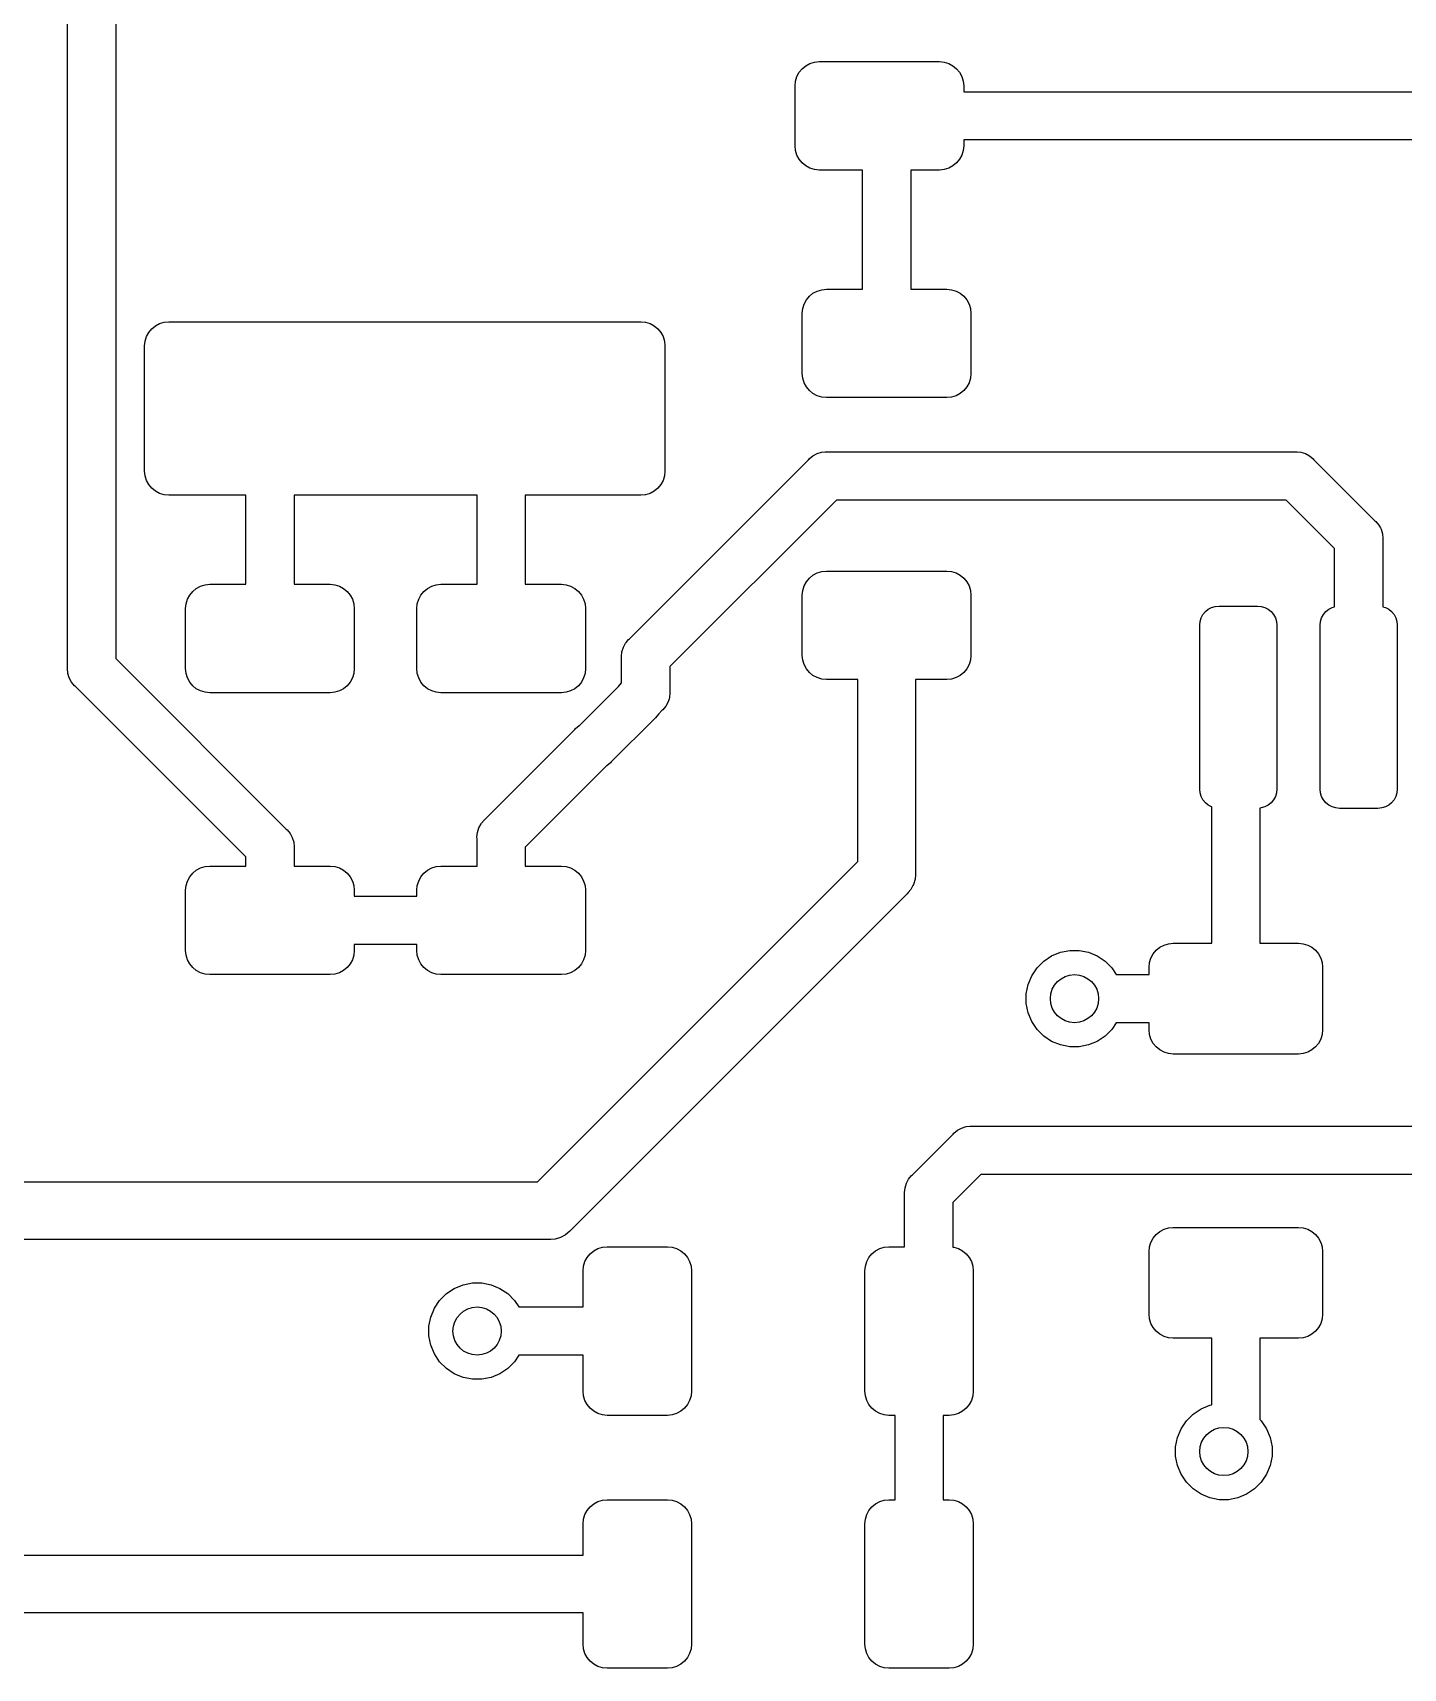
# Model space of a CAD drawing. Extents: x -3.6 to 94.4, y -84.3 to 13.7.
# Drawn here: x 67.14 to 81.36, y -83.5 to -66.53 of the extents above; entities that cross this region are included whole.
import ezdxf

# ---------------------------------------------------------------- set-up
doc = ezdxf.new("R2010")
doc.units = 0
doc.layers.add('BLACK', color=7, linetype='CONTINUOUS')

msp = doc.modelspace()

# ---------------------------------------------------------------- linework, layer by layer
at = {"layer": 'BLACK', "linetype": 'CONTINUOUS'}
for p, q in [((67.5, -73.1127), (67.5, -63.7623)), ((68, -63.8536), (68, -73.0214)), ((75.1232, -66.8982), (75.1611, -66.8671)), ((75.1611, -66.8671), (75.2043, -66.844)), ((75.2043, -66.844), (75.2512, -66.8298)), ((75.2512, -66.8298), (75.3, -66.825)), ((75.3, -66.825), (76.55, -66.825)), ((76.55, -66.825), (76.5988, -66.8298)), ((76.5988, -66.8298), (76.6457, -66.844)), ((76.6457, -66.844), (76.6889, -66.8671)), ((76.6889, -66.8671), (76.7268, -66.8982)), ((75.05, -67.075), (75.0548, -67.0262)), ((75.0548, -67.0262), (75.069, -66.9793)), ((75.069, -66.9793), (75.0921, -66.9361)), ((75.0921, -66.9361), (75.1232, -66.8982)), ((76.7268, -66.8982), (76.7579, -66.9361)), ((76.7579, -66.9361), (76.781, -66.9793)), ((76.781, -66.9793), (76.7952, -67.0262)), ((76.7952, -67.0262), (76.8, -67.075)), ((75.05, -67.7), (75.05, -67.075)), ((76.8, -67.075), (76.8, -67.1375)), ((76.8, -67.1375), (82.6252, -67.1375)), ((75.0548, -67.7488), (75.05, -67.7)), ((76.8, -67.7), (76.7952, -67.7488)), ((82.5339, -67.6375), (76.8, -67.6375)), ((76.8, -67.6375), (76.8, -67.7)), ((75.069, -67.7957), (75.0548, -67.7488)), ((75.0921, -67.8389), (75.069, -67.7957)), ((75.1232, -67.8768), (75.0921, -67.8389)), ((75.1611, -67.9079), (75.1232, -67.8768)), ((76.7268, -67.8768), (76.6889, -67.9079)), ((76.7579, -67.8389), (76.7268, -67.8768)), ((76.781, -67.7957), (76.7579, -67.8389)), ((76.7952, -67.7488), (76.781, -67.7957)), ((75.2043, -67.931), (75.1611, -67.9079)), ((75.2512, -67.9452), (75.2043, -67.931)), ((75.3, -67.95), (75.2512, -67.9452)), ((75.75, -67.95), (75.3, -67.95)), ((75.75, -69.1875), (75.75, -67.95)), ((76.55, -67.95), (76.25, -67.95)), ((76.25, -67.95), (76.25, -69.1875)), ((76.5988, -67.9452), (76.55, -67.95)), ((76.6457, -67.931), (76.5988, -67.9452)), ((76.6889, -67.9079), (76.6457, -67.931)), ((75.1982, -69.2607), (75.2361, -69.2296)), ((75.2361, -69.2296), (75.2793, -69.2065)), ((75.2793, -69.2065), (75.3262, -69.1923)), ((75.3262, -69.1923), (75.375, -69.1875)), ((75.375, -69.1875), (75.75, -69.1875)), ((76.25, -69.1875), (76.625, -69.1875)), ((76.625, -69.1875), (76.6738, -69.1923)), ((76.6738, -69.1923), (76.7207, -69.2065)), ((76.7207, -69.2065), (76.7639, -69.2296)), ((76.7639, -69.2296), (76.8018, -69.2607)), ((75.125, -69.4375), (75.1298, -69.3887)), ((75.1298, -69.3887), (75.144, -69.3418)), ((75.144, -69.3418), (75.1671, -69.2986)), ((75.1671, -69.2986), (75.1982, -69.2607)), ((76.8018, -69.2607), (76.8329, -69.2986)), ((76.8329, -69.2986), (76.856, -69.3418)), ((76.856, -69.3418), (76.8702, -69.3887)), ((76.8702, -69.3887), (76.875, -69.4375)), ((68.3732, -69.5982), (68.4111, -69.5671)), ((68.4111, -69.5671), (68.4543, -69.544)), ((68.4543, -69.544), (68.5012, -69.5298)), ((68.5012, -69.5298), (68.55, -69.525)), ((68.55, -69.525), (73.45, -69.525)), ((73.45, -69.525), (73.4988, -69.5298)), ((73.4988, -69.5298), (73.5457, -69.544)), ((73.5457, -69.544), (73.5889, -69.5671)), ((73.5889, -69.5671), (73.6268, -69.5982)), ((75.125, -70.0625), (75.125, -69.4375)), ((76.875, -69.4375), (76.875, -70.0625)), ((68.3, -69.775), (68.3048, -69.7262)), ((68.3048, -69.7262), (68.319, -69.6793)), ((68.319, -69.6793), (68.3421, -69.6361)), ((68.3421, -69.6361), (68.3732, -69.5982)), ((73.6268, -69.5982), (73.6579, -69.6361)), ((73.6579, -69.6361), (73.681, -69.6793)), ((73.681, -69.6793), (73.6952, -69.7262)), ((73.6952, -69.7262), (73.7, -69.775)), ((68.3, -71.075), (68.3, -69.775)), ((73.7, -69.775), (73.7, -71.075)), ((75.1298, -70.1113), (75.125, -70.0625)), ((76.875, -70.0625), (76.8702, -70.1113)), ((75.144, -70.1582), (75.1298, -70.1113)), ((75.1671, -70.2014), (75.144, -70.1582)), ((75.1982, -70.2393), (75.1671, -70.2014)), ((75.2361, -70.2704), (75.1982, -70.2393)), ((75.2793, -70.2935), (75.2361, -70.2704)), ((76.7639, -70.2704), (76.7207, -70.2935)), ((76.8018, -70.2393), (76.7639, -70.2704)), ((76.8329, -70.2014), (76.8018, -70.2393)), ((76.856, -70.1582), (76.8329, -70.2014)), ((76.8702, -70.1113), (76.856, -70.1582)), ((75.3262, -70.3077), (75.2793, -70.2935)), ((75.375, -70.3125), (75.3262, -70.3077)), ((76.625, -70.3125), (75.375, -70.3125)), ((76.6738, -70.3077), (76.625, -70.3125)), ((76.7207, -70.2935), (76.6738, -70.3077)), ((75.1895, -70.9569), (75.1974, -70.9474)), ((75.1974, -70.9474), (75.2354, -70.9161)), ((75.2354, -70.9161), (75.2789, -70.8929)), ((75.2789, -70.8929), (75.326, -70.8786)), ((75.326, -70.8786), (75.3627, -70.875)), ((75.3627, -70.875), (75.375, -70.8738)), ((75.3627, -70.875), (75.3627, -70.875)), ((75.375, -70.8738), (75.3873, -70.875)), ((75.3873, -70.875), (80.2377, -70.875)), ((80.2377, -70.875), (80.25, -70.8738)), ((80.25, -70.8738), (80.2623, -70.875)), ((80.2623, -70.875), (80.299, -70.8786)), ((80.299, -70.8786), (80.3461, -70.8929)), ((80.3461, -70.8929), (80.3896, -70.9161)), ((80.3896, -70.9161), (80.4276, -70.9474)), ((80.4276, -70.9474), (80.4355, -70.9569)), ((68.3048, -71.1238), (68.3, -71.075)), ((68.319, -71.1707), (68.3048, -71.1238)), ((73.3319, -72.8145), (75.1895, -70.9569)), ((73.6952, -71.1238), (73.681, -71.1707)), ((73.7, -71.075), (73.6952, -71.1238)), ((80.4355, -70.9569), (81.0681, -71.5895)), ((68.3421, -71.2139), (68.319, -71.1707)), ((68.3732, -71.2518), (68.3421, -71.2139)), ((68.4111, -71.2829), (68.3732, -71.2518)), ((68.4543, -71.306), (68.4111, -71.2829)), ((73.5889, -71.2829), (73.5457, -71.306)), ((73.6268, -71.2518), (73.5889, -71.2829)), ((73.6579, -71.2139), (73.6268, -71.2518)), ((73.681, -71.1707), (73.6579, -71.2139)), ((68.5012, -71.3202), (68.4543, -71.306)), ((68.55, -71.325), (68.5012, -71.3202)), ((69.35, -71.325), (68.55, -71.325)), ((69.35, -72.25), (69.35, -71.325)), ((71.75, -71.325), (69.85, -71.325)), ((69.85, -71.325), (69.85, -72.25)), ((71.75, -72.25), (71.75, -71.325)), ((73.45, -71.325), (72.25, -71.325)), ((72.25, -71.325), (72.25, -72.25)), ((73.4988, -71.3202), (73.45, -71.325)), ((73.5457, -71.306), (73.4988, -71.3202)), ((75.4786, -71.375), (73.75, -73.1036)), ((80.1464, -71.375), (75.4786, -71.375)), ((80.65, -71.8786), (80.1464, -71.375)), ((81.0681, -71.5895), (81.0776, -71.5974)), ((81.0776, -71.5974), (81.1089, -71.6354)), ((81.1089, -71.6354), (81.1244, -71.6646)), ((81.1244, -71.6646), (81.1321, -71.6789)), ((81.1321, -71.6789), (81.1464, -71.726)), ((81.1464, -71.726), (81.1512, -71.775)), ((81.1512, -71.775), (81.15, -71.7873)), ((81.15, -71.7873), (81.15, -72.4822)), ((80.65, -72.4822), (80.65, -71.8786)), ((75.2361, -72.1546), (75.2793, -72.1315)), ((75.2793, -72.1315), (75.3262, -72.1173)), ((75.3262, -72.1173), (75.375, -72.1125)), ((75.375, -72.1125), (76.625, -72.1125)), ((76.625, -72.1125), (76.6738, -72.1173)), ((76.6738, -72.1173), (76.7207, -72.1315)), ((76.7207, -72.1315), (76.7639, -72.1546)), ((68.7982, -72.3232), (68.8361, -72.2921)), ((68.8361, -72.2921), (68.8793, -72.269)), ((68.8793, -72.269), (68.9262, -72.2548)), ((68.9262, -72.2548), (68.975, -72.25)), ((68.975, -72.25), (69.35, -72.25)), ((69.85, -72.25), (70.225, -72.25)), ((70.225, -72.25), (70.2738, -72.2548)), ((70.2738, -72.2548), (70.3207, -72.269)), ((70.3207, -72.269), (70.3639, -72.2921)), ((70.3639, -72.2921), (70.4018, -72.3232)), ((71.1982, -72.3232), (71.2361, -72.2921)), ((71.2361, -72.2921), (71.2793, -72.269)), ((71.2793, -72.269), (71.3262, -72.2548)), ((71.3262, -72.2548), (71.375, -72.25)), ((71.375, -72.25), (71.75, -72.25)), ((72.25, -72.25), (72.625, -72.25)), ((72.625, -72.25), (72.6738, -72.2548)), ((72.6738, -72.2548), (72.7207, -72.269)), ((72.7207, -72.269), (72.7639, -72.2921)), ((72.7639, -72.2921), (72.8018, -72.3232)), ((75.1298, -72.3137), (75.144, -72.2668)), ((75.144, -72.2668), (75.1671, -72.2236)), ((75.1671, -72.2236), (75.1982, -72.1857)), ((75.1982, -72.1857), (75.2361, -72.1546)), ((76.7639, -72.1546), (76.8018, -72.1857)), ((76.8018, -72.1857), (76.8329, -72.2236)), ((76.8329, -72.2236), (76.856, -72.2668)), ((76.856, -72.2668), (76.8702, -72.3137)), ((68.725, -72.5), (68.7298, -72.4512)), ((68.7298, -72.4512), (68.744, -72.4043)), ((68.744, -72.4043), (68.7671, -72.3611)), ((68.7671, -72.3611), (68.7982, -72.3232)), ((70.4018, -72.3232), (70.4329, -72.3611)), ((70.4329, -72.3611), (70.456, -72.4043)), ((70.456, -72.4043), (70.4702, -72.4512)), ((70.4702, -72.4512), (70.475, -72.5)), ((71.125, -72.5), (71.1298, -72.4512)), ((71.1298, -72.4512), (71.144, -72.4043)), ((71.144, -72.4043), (71.1671, -72.3611)), ((71.1671, -72.3611), (71.1982, -72.3232)), ((72.8018, -72.3232), (72.8329, -72.3611)), ((72.8329, -72.3611), (72.856, -72.4043)), ((72.856, -72.4043), (72.8702, -72.4512)), ((72.8702, -72.4512), (72.875, -72.5)), ((75.125, -72.3625), (75.1298, -72.3137)), ((75.125, -72.9875), (75.125, -72.3625)), ((76.8702, -72.3137), (76.875, -72.3625)), ((76.875, -72.3625), (76.875, -72.9875)), ((79.3735, -72.4902), (79.411, -72.4788)), ((79.411, -72.4788), (79.45, -72.475)), ((79.45, -72.475), (79.85, -72.475)), ((79.85, -72.475), (79.889, -72.4788)), ((79.889, -72.4788), (79.9265, -72.4902)), ((80.6235, -72.4902), (80.65, -72.4822)), ((81.15, -72.4822), (81.1765, -72.4902)), ((68.725, -73.125), (68.725, -72.5)), ((70.475, -72.5), (70.475, -73.125)), ((71.125, -73.125), (71.125, -72.5)), ((72.875, -72.5), (72.875, -73.125)), ((79.25, -72.675), (79.2538, -72.636)), ((79.2538, -72.636), (79.2652, -72.5985)), ((79.2652, -72.5985), (79.2837, -72.5639)), ((79.2837, -72.5639), (79.3086, -72.5336)), ((79.3086, -72.5336), (79.3389, -72.5087)), ((79.3389, -72.5087), (79.3735, -72.4902)), ((79.9265, -72.4902), (79.9611, -72.5087)), ((79.9611, -72.5087), (79.9914, -72.5336)), ((79.9914, -72.5336), (80.0163, -72.5639)), ((80.0163, -72.5639), (80.0348, -72.5985)), ((80.0348, -72.5985), (80.0462, -72.636)), ((80.0462, -72.636), (80.05, -72.675)), ((80.5, -72.675), (80.5038, -72.636)), ((80.5038, -72.636), (80.5152, -72.5985)), ((80.5152, -72.5985), (80.5337, -72.5639)), ((80.5337, -72.5639), (80.5586, -72.5336)), ((80.5586, -72.5336), (80.5889, -72.5087)), ((80.5889, -72.5087), (80.6235, -72.4902)), ((81.1765, -72.4902), (81.2111, -72.5087)), ((81.2111, -72.5087), (81.2414, -72.5336)), ((81.2414, -72.5336), (81.2663, -72.5639)), ((81.2663, -72.5639), (81.2848, -72.5985)), ((81.2848, -72.5985), (81.2962, -72.636)), ((81.2962, -72.636), (81.3, -72.675)), ((73.2957, -72.8548), (73.3224, -72.8224)), ((73.3224, -72.8224), (73.3319, -72.8145)), ((79.25, -74.375), (79.25, -72.675)), ((80.05, -72.675), (80.05, -74.375)), ((80.5, -74.375), (80.5, -72.675)), ((81.3, -72.675), (81.3, -74.375)), ((73.2488, -73), (73.2536, -72.951)), ((73.2536, -72.951), (73.2679, -72.9039)), ((73.2679, -72.9039), (73.2911, -72.8604)), ((73.2911, -72.8604), (73.2957, -72.8548)), ((75.1298, -73.0363), (75.125, -72.9875)), ((76.875, -72.9875), (76.8702, -73.0363)), ((67.4988, -73.125), (67.5, -73.1127)), ((67.5036, -73.174), (67.4988, -73.125)), ((68, -73.0214), (69.7681, -74.7895)), ((68.7298, -73.1738), (68.725, -73.125)), ((70.475, -73.125), (70.4702, -73.1738)), ((71.1298, -73.1738), (71.125, -73.125)), ((72.875, -73.125), (72.8702, -73.1738)), ((73.25, -73.0123), (73.2488, -73)), ((73.25, -73.2702), (73.25, -73.0123)), ((73.75, -73.1036), (73.75, -73.3627)), ((75.144, -73.0832), (75.1298, -73.0363)), ((75.1671, -73.1264), (75.144, -73.0832)), ((75.1982, -73.1643), (75.1671, -73.1264)), ((76.8329, -73.1264), (76.8018, -73.1643)), ((76.856, -73.0832), (76.8329, -73.1264)), ((76.8702, -73.0363), (76.856, -73.0832)), ((67.5179, -73.2211), (67.5036, -73.174)), ((67.5408, -73.2639), (67.5179, -73.2211)), ((67.5411, -73.2646), (67.5408, -73.2639)), ((67.5724, -73.3026), (67.5411, -73.2646)), ((67.5819, -73.3105), (67.5724, -73.3026)), ((69.35, -75.0786), (67.5819, -73.3105)), ((68.744, -73.2207), (68.7298, -73.1738)), ((68.7671, -73.2639), (68.744, -73.2207)), ((68.7982, -73.3018), (68.7671, -73.2639)), ((68.8361, -73.3329), (68.7982, -73.3018)), ((70.4018, -73.3018), (70.3639, -73.3329)), ((70.4329, -73.2639), (70.4018, -73.3018)), ((70.456, -73.2207), (70.4329, -73.2639)), ((70.4702, -73.1738), (70.456, -73.2207)), ((71.144, -73.2207), (71.1298, -73.1738)), ((71.1671, -73.2639), (71.144, -73.2207)), ((71.1982, -73.3018), (71.1671, -73.2639)), ((71.2361, -73.3329), (71.1982, -73.3018)), ((72.8018, -73.3018), (72.7639, -73.3329)), ((72.8329, -73.2639), (72.8018, -73.3018)), ((72.8132, -73.7147), (73.2147, -73.3132)), ((72.856, -73.2207), (72.8329, -73.2639)), ((72.8702, -73.1738), (72.856, -73.2207)), ((73.2147, -73.3132), (73.2161, -73.3104)), ((73.2161, -73.3104), (73.2474, -73.2724)), ((73.2474, -73.2724), (73.25, -73.2702)), ((75.2361, -73.1954), (75.1982, -73.1643)), ((75.2793, -73.2185), (75.2361, -73.1954)), ((75.3262, -73.2327), (75.2793, -73.2185)), ((75.375, -73.2375), (75.3262, -73.2327)), ((75.7, -73.2375), (75.375, -73.2375)), ((75.7, -75.1257), (75.7, -73.2375)), ((76.625, -73.2375), (76.3, -73.2375)), ((76.3, -73.2375), (76.3, -75.2353)), ((76.6738, -73.2327), (76.625, -73.2375)), ((76.7207, -73.2185), (76.6738, -73.2327)), ((76.7639, -73.1954), (76.7207, -73.2185)), ((76.8018, -73.1643), (76.7639, -73.1954)), ((68.8793, -73.356), (68.8361, -73.3329)), ((68.9262, -73.3702), (68.8793, -73.356)), ((68.975, -73.375), (68.9262, -73.3702)), ((70.225, -73.375), (68.975, -73.375)), ((70.2738, -73.3702), (70.225, -73.375)), ((70.3207, -73.356), (70.2738, -73.3702)), ((70.3639, -73.3329), (70.3207, -73.356)), ((71.2793, -73.356), (71.2361, -73.3329)), ((71.3262, -73.3702), (71.2793, -73.356)), ((71.375, -73.375), (71.3262, -73.3702)), ((72.625, -73.375), (71.375, -73.375)), ((72.6738, -73.3702), (72.625, -73.375)), ((72.7207, -73.356), (72.6738, -73.3702)), ((72.7639, -73.3329), (72.7207, -73.356)), ((73.7321, -73.4711), (73.7089, -73.5146)), ((73.7422, -73.4377), (73.7321, -73.4711)), ((73.7464, -73.424), (73.7422, -73.4377)), ((73.7512, -73.375), (73.7464, -73.424)), ((73.75, -73.3627), (73.7512, -73.375)), ((73.5931, -73.6418), (73.1418, -74.0931)), ((73.6026, -73.634), (73.5931, -73.6418)), ((73.6339, -73.5959), (73.6026, -73.634)), ((73.6353, -73.5932), (73.6339, -73.5959)), ((73.6681, -73.5605), (73.6353, -73.5932)), ((73.6776, -73.5526), (73.6681, -73.5605)), ((73.7089, -73.5146), (73.6776, -73.5526)), ((71.8319, -74.6895), (72.7645, -73.7569)), ((72.7645, -73.7569), (72.7724, -73.7474)), ((72.7724, -73.7474), (72.8104, -73.7161)), ((72.8104, -73.7161), (72.8132, -73.7147)), ((73.0932, -74.1353), (72.25, -74.9786)), ((73.0959, -74.1339), (73.0932, -74.1353)), ((73.134, -74.1026), (73.0959, -74.1339)), ((73.1418, -74.0931), (73.134, -74.1026)), ((79.2538, -74.414), (79.25, -74.375)), ((79.2652, -74.4515), (79.2538, -74.414)), ((79.2837, -74.4861), (79.2652, -74.4515)), ((79.3086, -74.5164), (79.2837, -74.4861)), ((79.3389, -74.5413), (79.3086, -74.5164)), ((79.9914, -74.5164), (79.9611, -74.5413)), ((80.0163, -74.4861), (79.9914, -74.5164)), ((80.0348, -74.4515), (80.0163, -74.4861)), ((80.0462, -74.414), (80.0348, -74.4515)), ((80.05, -74.375), (80.0462, -74.414)), ((80.5038, -74.414), (80.5, -74.375)), ((80.5152, -74.4515), (80.5038, -74.414)), ((80.5337, -74.4861), (80.5152, -74.4515)), ((80.5586, -74.5164), (80.5337, -74.4861)), ((80.5889, -74.5413), (80.5586, -74.5164)), ((81.2414, -74.5164), (81.2111, -74.5413)), ((81.2663, -74.4861), (81.2414, -74.5164)), ((81.2848, -74.4515), (81.2663, -74.4861)), ((81.2962, -74.414), (81.2848, -74.4515)), ((81.3, -74.375), (81.2962, -74.414)), ((71.8224, -74.6974), (71.8319, -74.6895)), ((79.3735, -74.5598), (79.3389, -74.5413)), ((79.375, -74.5602), (79.3735, -74.5598)), ((79.375, -75.975), (79.375, -74.5602)), ((79.889, -74.5712), (79.875, -74.5725)), ((79.875, -74.5725), (79.875, -75.975)), ((79.9265, -74.5598), (79.889, -74.5712)), ((79.9611, -74.5413), (79.9265, -74.5598)), ((80.6235, -74.5598), (80.5889, -74.5413)), ((80.661, -74.5712), (80.6235, -74.5598)), ((80.7, -74.575), (80.661, -74.5712)), ((81.1, -74.575), (80.7, -74.575)), ((81.139, -74.5712), (81.1, -74.575)), ((81.1765, -74.5598), (81.139, -74.5712)), ((81.2111, -74.5413), (81.1765, -74.5598)), ((69.7681, -74.7895), (69.7776, -74.7974)), ((69.7776, -74.7974), (69.8089, -74.8354)), ((69.8089, -74.8354), (69.8204, -74.8571)), ((69.8204, -74.8571), (69.8321, -74.8789)), ((71.7488, -74.875), (71.7536, -74.826)), ((71.7536, -74.826), (71.7679, -74.7789)), ((71.7679, -74.7789), (71.7911, -74.7354)), ((71.7911, -74.7354), (71.7967, -74.7286)), ((71.7967, -74.7286), (71.8224, -74.6974)), ((69.8321, -74.8789), (69.8464, -74.926)), ((69.8464, -74.926), (69.8512, -74.975)), ((69.8512, -74.975), (69.85, -74.9873)), ((69.85, -74.9873), (69.85, -75.175)), ((71.75, -74.8873), (71.7488, -74.875)), ((71.75, -75.175), (71.75, -74.8873)), ((72.25, -74.9786), (72.25, -75.175)), ((68.8361, -75.2171), (68.8793, -75.194)), ((68.8793, -75.194), (68.9262, -75.1798)), ((68.9262, -75.1798), (68.975, -75.175)), ((68.975, -75.175), (69.35, -75.175)), ((69.35, -75.175), (69.35, -75.0786)), ((69.85, -75.175), (70.225, -75.175)), ((70.225, -75.175), (70.2738, -75.1798)), ((70.2738, -75.1798), (70.3207, -75.194)), ((70.3207, -75.194), (70.3639, -75.2171)), ((71.2361, -75.2171), (71.2793, -75.194)), ((71.2793, -75.194), (71.3262, -75.1798)), ((71.3262, -75.1798), (71.375, -75.175)), ((71.375, -75.175), (71.75, -75.175)), ((72.25, -75.175), (72.625, -75.175)), ((72.3757, -78.45), (75.7, -75.1257)), ((72.625, -75.175), (72.6738, -75.1798)), ((72.6738, -75.1798), (72.7207, -75.194)), ((72.7207, -75.194), (72.7639, -75.2171)), ((68.7298, -75.3762), (68.744, -75.3293)), ((68.744, -75.3293), (68.7671, -75.2861)), ((68.7671, -75.2861), (68.7982, -75.2482)), ((68.7982, -75.2482), (68.8361, -75.2171)), ((70.3639, -75.2171), (70.4018, -75.2482)), ((70.4018, -75.2482), (70.4329, -75.2861)), ((70.4329, -75.2861), (70.456, -75.3293)), ((70.456, -75.3293), (70.4702, -75.3762)), ((71.1298, -75.3762), (71.144, -75.3293)), ((71.144, -75.3293), (71.1671, -75.2861)), ((71.1671, -75.2861), (71.1982, -75.2482)), ((71.1982, -75.2482), (71.2361, -75.2171)), ((72.7639, -75.2171), (72.8018, -75.2482)), ((72.8018, -75.2482), (72.8329, -75.2861)), ((72.8329, -75.2861), (72.856, -75.3293)), ((72.856, -75.3293), (72.8702, -75.3762)), ((76.2785, -75.3654), (76.2734, -75.375)), ((76.2957, -75.3088), (76.2785, -75.3654)), ((76.3, -75.2647), (76.2957, -75.3088)), ((76.3, -75.2353), (76.3015, -75.25)), ((76.3015, -75.25), (76.3, -75.2647)), ((76.3, -75.2647), (76.3, -75.2647)), ((68.725, -75.425), (68.7298, -75.3762)), ((68.725, -76.05), (68.725, -75.425)), ((70.4702, -75.3762), (70.475, -75.425)), ((70.475, -75.425), (70.475, -75.4875)), ((70.475, -75.4875), (71.125, -75.4875)), ((71.125, -75.425), (71.1298, -75.3762)), ((71.125, -75.4875), (71.125, -75.425)), ((76.2017, -75.4725), (72.7226, -78.9517)), ((72.8702, -75.3762), (72.875, -75.425)), ((72.875, -75.425), (72.875, -76.05)), ((76.2132, -75.4632), (76.2017, -75.4725)), ((76.2245, -75.4493), (76.2132, -75.4632)), ((76.2506, -75.4175), (76.2245, -75.4493)), ((76.2734, -75.375), (76.2506, -75.4175)), ((71.125, -75.9875), (70.475, -75.9875)), ((70.475, -75.9875), (70.475, -76.05)), ((71.125, -76.05), (71.125, -75.9875)), ((78.7982, -76.0482), (78.8361, -76.0171)), ((78.8361, -76.0171), (78.8793, -75.994)), ((78.8793, -75.994), (78.9262, -75.9798)), ((78.9262, -75.9798), (78.975, -75.975)), ((78.975, -75.975), (79.375, -75.975)), ((79.875, -75.975), (80.275, -75.975)), ((80.275, -75.975), (80.3238, -75.9798)), ((80.3238, -75.9798), (80.3707, -75.994)), ((80.3707, -75.994), (80.4139, -76.0171)), ((80.4139, -76.0171), (80.4518, -76.0482)), ((68.7298, -76.0988), (68.725, -76.05)), ((68.744, -76.1457), (68.7298, -76.0988)), ((68.7671, -76.1889), (68.744, -76.1457)), ((68.7982, -76.2268), (68.7671, -76.1889)), ((70.4329, -76.1889), (70.4018, -76.2268)), ((70.456, -76.1457), (70.4329, -76.1889)), ((70.4702, -76.0988), (70.456, -76.1457)), ((70.475, -76.05), (70.4702, -76.0988)), ((71.1298, -76.0988), (71.125, -76.05)), ((71.144, -76.1457), (71.1298, -76.0988)), ((71.1671, -76.1889), (71.144, -76.1457)), ((71.1982, -76.2268), (71.1671, -76.1889)), ((72.8329, -76.1889), (72.8018, -76.2268)), ((72.856, -76.1457), (72.8329, -76.1889)), ((72.8702, -76.0988), (72.856, -76.1457)), ((72.875, -76.05), (72.8702, -76.0988)), ((77.5616, -76.2313), (77.6313, -76.1616)), ((77.6313, -76.1616), (77.7132, -76.1069)), ((77.7132, -76.1069), (77.8042, -76.0692)), ((77.8042, -76.0692), (77.9008, -76.05)), ((77.9008, -76.05), (77.9992, -76.05)), ((77.9992, -76.05), (78.0958, -76.0692)), ((78.0958, -76.0692), (78.1868, -76.1069)), ((78.1868, -76.1069), (78.2687, -76.1616)), ((78.2687, -76.1616), (78.3384, -76.2313)), ((78.725, -76.225), (78.7298, -76.1762)), ((78.7298, -76.1762), (78.744, -76.1293)), ((78.744, -76.1293), (78.7671, -76.0861)), ((78.7671, -76.0861), (78.7982, -76.0482)), ((80.4518, -76.0482), (80.4829, -76.0861)), ((80.4829, -76.0861), (80.506, -76.1293)), ((80.506, -76.1293), (80.5202, -76.1762)), ((80.5202, -76.1762), (80.525, -76.225)), ((68.8361, -76.2579), (68.7982, -76.2268)), ((68.8793, -76.281), (68.8361, -76.2579)), ((68.9262, -76.2952), (68.8793, -76.281)), ((68.975, -76.3), (68.9262, -76.2952)), ((70.225, -76.3), (68.975, -76.3)), ((70.2738, -76.2952), (70.225, -76.3)), ((70.3207, -76.281), (70.2738, -76.2952)), ((70.3639, -76.2579), (70.3207, -76.281)), ((70.4018, -76.2268), (70.3639, -76.2579)), ((71.2361, -76.2579), (71.1982, -76.2268)), ((71.2793, -76.281), (71.2361, -76.2579)), ((71.3262, -76.2952), (71.2793, -76.281)), ((71.375, -76.3), (71.3262, -76.2952)), ((72.625, -76.3), (71.375, -76.3)), ((72.6738, -76.2952), (72.625, -76.3)), ((72.7207, -76.281), (72.6738, -76.2952)), ((72.7639, -76.2579), (72.7207, -76.281)), ((72.8018, -76.2268), (72.7639, -76.2579)), ((77.4692, -76.4042), (77.5069, -76.3132)), ((77.5069, -76.3132), (77.5616, -76.2313)), ((78.3384, -76.2313), (78.3843, -76.3)), ((78.3843, -76.3), (78.725, -76.3)), ((78.725, -76.3), (78.725, -76.225)), ((80.525, -76.225), (80.525, -76.875)), ((77.45, -76.5008), (77.4692, -76.4042)), ((77.45, -76.5992), (77.45, -76.5008)), ((77.4692, -76.6958), (77.45, -76.5992)), ((77.5069, -76.7868), (77.4692, -76.6958)), ((77.5616, -76.8687), (77.5069, -76.7868)), ((77.6313, -76.9384), (77.5616, -76.8687)), ((78.3384, -76.8687), (78.2687, -76.9384)), ((78.3843, -76.8), (78.3384, -76.8687)), ((78.725, -76.8), (78.3843, -76.8)), ((78.725, -76.875), (78.725, -76.8)), ((78.7298, -76.9238), (78.725, -76.875)), ((80.525, -76.875), (80.5202, -76.9238)), ((77.7132, -76.9931), (77.6313, -76.9384)), ((77.8042, -77.0308), (77.7132, -76.9931)), ((77.9008, -77.05), (77.8042, -77.0308)), ((77.9992, -77.05), (77.9008, -77.05)), ((78.0958, -77.0308), (77.9992, -77.05)), ((78.1868, -76.9931), (78.0958, -77.0308)), ((78.2687, -76.9384), (78.1868, -76.9931)), ((78.744, -76.9707), (78.7298, -76.9238)), ((78.7671, -77.0139), (78.744, -76.9707)), ((78.7982, -77.0518), (78.7671, -77.0139)), ((78.8361, -77.0829), (78.7982, -77.0518)), ((80.4518, -77.0518), (80.4139, -77.0829)), ((80.4829, -77.0139), (80.4518, -77.0518)), ((80.506, -76.9707), (80.4829, -77.0139)), ((80.5202, -76.9238), (80.506, -76.9707)), ((78.8793, -77.106), (78.8361, -77.0829)), ((78.9262, -77.1202), (78.8793, -77.106)), ((78.975, -77.125), (78.9262, -77.1202)), ((80.275, -77.125), (78.975, -77.125)), ((80.3238, -77.1202), (80.275, -77.125)), ((80.3707, -77.106), (80.3238, -77.1202)), ((80.4139, -77.0829), (80.3707, -77.106)), ((76.7354, -77.9161), (76.7789, -77.8929)), ((76.7789, -77.8929), (76.826, -77.8786)), ((76.826, -77.8786), (76.8627, -77.875)), ((76.8627, -77.875), (76.875, -77.8738)), ((76.8627, -77.875), (76.8627, -77.875)), ((76.875, -77.8738), (76.8873, -77.875)), ((76.8873, -77.875), (84.7714, -77.875)), ((76.2694, -78.377), (76.6895, -77.9569)), ((76.6895, -77.9569), (76.6974, -77.9474)), ((76.6974, -77.9474), (76.7354, -77.9161)), ((76.2054, -78.4664), (76.2286, -78.4229)), ((76.2286, -78.4229), (76.2599, -78.3849)), ((76.2599, -78.3849), (76.2694, -78.377)), ((76.9786, -78.375), (76.6875, -78.6661)), ((84.8627, -78.375), (76.9786, -78.375)), ((65.7647, -78.45), (72.3757, -78.45)), ((76.1863, -78.5625), (76.1911, -78.5135)), ((76.1875, -78.5748), (76.1863, -78.5625)), ((76.1875, -79.125), (76.1875, -78.5748)), ((76.1911, -78.5135), (76.2054, -78.4664)), ((76.2054, -78.4664), (76.2054, -78.4664)), ((76.6875, -78.6661), (76.6875, -79.1287)), ((78.8793, -78.944), (78.9262, -78.9298)), ((78.9262, -78.9298), (78.975, -78.925)), ((78.975, -78.925), (80.275, -78.925)), ((80.275, -78.925), (80.3238, -78.9298)), ((80.3238, -78.9298), (80.3707, -78.944)), ((72.4853, -79.05), (65.8743, -79.05)), ((72.5, -79.0515), (72.4853, -79.05)), ((72.5147, -79.05), (72.5, -79.0515)), ((72.5588, -79.0457), (72.5147, -79.05)), ((72.5147, -79.05), (72.5147, -79.05)), ((72.6154, -79.0285), (72.5588, -79.0457)), ((72.6675, -79.0006), (72.6154, -79.0285)), ((72.7132, -78.9632), (72.6675, -79.0006)), ((72.7226, -78.9517), (72.7132, -78.9632)), ((78.7298, -79.1262), (78.744, -79.0793)), ((78.744, -79.0793), (78.7671, -79.0361)), ((78.7671, -79.0361), (78.7982, -78.9982)), ((78.7982, -78.9982), (78.8361, -78.9671)), ((78.8361, -78.9671), (78.8793, -78.944)), ((80.3707, -78.944), (80.4139, -78.9671)), ((80.4139, -78.9671), (80.4518, -78.9982)), ((80.4518, -78.9982), (80.4829, -79.0361)), ((80.4829, -79.0361), (80.506, -79.0793)), ((80.506, -79.0793), (80.5202, -79.1262)), ((72.869, -79.2793), (72.8921, -79.2361)), ((72.8921, -79.2361), (72.9232, -79.1982)), ((72.9232, -79.1982), (72.9611, -79.1671)), ((72.9611, -79.1671), (73.0043, -79.144)), ((73.0043, -79.144), (73.0512, -79.1298)), ((73.0512, -79.1298), (73.1, -79.125)), ((73.1, -79.125), (73.725, -79.125)), ((73.725, -79.125), (73.7738, -79.1298)), ((73.7738, -79.1298), (73.8207, -79.144)), ((73.8207, -79.144), (73.8639, -79.1671)), ((73.8639, -79.1671), (73.9018, -79.1982)), ((73.9018, -79.1982), (73.9329, -79.2361)), ((73.9329, -79.2361), (73.956, -79.2793)), ((75.794, -79.2793), (75.8171, -79.2361)), ((75.8171, -79.2361), (75.8482, -79.1982)), ((75.8482, -79.1982), (75.8861, -79.1671)), ((75.8861, -79.1671), (75.9293, -79.144)), ((75.9293, -79.144), (75.9762, -79.1298)), ((75.9762, -79.1298), (76.025, -79.125)), ((76.025, -79.125), (76.1875, -79.125)), ((76.6875, -79.1287), (76.6988, -79.1298)), ((76.6988, -79.1298), (76.7457, -79.144)), ((76.7457, -79.144), (76.7889, -79.1671)), ((76.7889, -79.1671), (76.8268, -79.1982)), ((76.8268, -79.1982), (76.8579, -79.2361)), ((76.8579, -79.2361), (76.881, -79.2793)), ((78.725, -79.175), (78.7298, -79.1262)), ((78.725, -79.825), (78.725, -79.175)), ((80.5202, -79.1262), (80.525, -79.175)), ((80.525, -79.175), (80.525, -79.825)), ((72.85, -79.375), (72.8548, -79.3262)), ((72.85, -79.75), (72.85, -79.375)), ((72.8548, -79.3262), (72.869, -79.2793)), ((73.956, -79.2793), (73.9702, -79.3262)), ((73.9702, -79.3262), (73.975, -79.375)), ((73.975, -79.375), (73.975, -80.625)), ((75.775, -79.375), (75.7798, -79.3262)), ((75.775, -80.625), (75.775, -79.375)), ((75.7798, -79.3262), (75.794, -79.2793)), ((76.881, -79.2793), (76.8952, -79.3262)), ((76.8952, -79.3262), (76.9, -79.375)), ((76.9, -79.375), (76.9, -80.625)), ((71.3616, -79.6813), (71.4313, -79.6116)), ((71.4313, -79.6116), (71.5132, -79.5569)), ((71.5132, -79.5569), (71.6042, -79.5192)), ((71.6042, -79.5192), (71.7008, -79.5)), ((71.7008, -79.5), (71.7992, -79.5)), ((71.7992, -79.5), (71.8958, -79.5192)), ((71.8958, -79.5192), (71.9868, -79.5569)), ((71.9868, -79.5569), (72.0687, -79.6116)), ((72.0687, -79.6116), (72.1384, -79.6813)), ((71.2692, -79.8542), (71.3069, -79.7632)), ((71.3069, -79.7632), (71.3616, -79.6813)), ((72.1384, -79.6813), (72.1843, -79.75)), ((72.1843, -79.75), (72.85, -79.75)), ((71.25, -79.9508), (71.2692, -79.8542)), ((71.25, -80.0492), (71.25, -79.9508)), ((78.7298, -79.8738), (78.725, -79.825)), ((78.744, -79.9207), (78.7298, -79.8738)), ((78.7671, -79.9639), (78.744, -79.9207)), ((80.506, -79.9207), (80.4829, -79.9639)), ((80.5202, -79.8738), (80.506, -79.9207)), ((80.525, -79.825), (80.5202, -79.8738)), ((71.2692, -80.1458), (71.25, -80.0492)), ((78.7982, -80.0018), (78.7671, -79.9639)), ((78.8361, -80.0329), (78.7982, -80.0018)), ((78.8793, -80.056), (78.8361, -80.0329)), ((78.9262, -80.0702), (78.8793, -80.056)), ((78.975, -80.075), (78.9262, -80.0702)), ((79.375, -80.075), (78.975, -80.075)), ((79.375, -80.7651), (79.375, -80.075)), ((80.275, -80.075), (79.875, -80.075)), ((79.875, -80.075), (79.875, -80.9179)), ((80.3238, -80.0702), (80.275, -80.075)), ((80.3707, -80.056), (80.3238, -80.0702)), ((80.4139, -80.0329), (80.3707, -80.056)), ((80.4518, -80.0018), (80.4139, -80.0329)), ((80.4829, -79.9639), (80.4518, -80.0018)), ((71.3069, -80.2368), (71.2692, -80.1458)), ((71.3616, -80.3187), (71.3069, -80.2368)), ((72.1843, -80.25), (72.1384, -80.3187)), ((72.85, -80.25), (72.1843, -80.25)), ((72.85, -80.625), (72.85, -80.25)), ((71.4313, -80.3884), (71.3616, -80.3187)), ((71.5132, -80.4431), (71.4313, -80.3884)), ((71.6042, -80.4808), (71.5132, -80.4431)), ((71.9868, -80.4431), (71.8958, -80.4808)), ((72.0687, -80.3884), (71.9868, -80.4431)), ((72.1384, -80.3187), (72.0687, -80.3884)), ((71.7008, -80.5), (71.6042, -80.4808)), ((71.7992, -80.5), (71.7008, -80.5)), ((71.8958, -80.4808), (71.7992, -80.5)), ((72.8548, -80.6738), (72.85, -80.625)), ((73.975, -80.625), (73.9702, -80.6738)), ((75.7798, -80.6738), (75.775, -80.625)), ((76.9, -80.625), (76.8952, -80.6738)), ((72.869, -80.7207), (72.8548, -80.6738)), ((72.8921, -80.7639), (72.869, -80.7207)), ((72.9232, -80.8018), (72.8921, -80.7639)), ((73.9329, -80.7639), (73.9018, -80.8018)), ((73.956, -80.7207), (73.9329, -80.7639)), ((73.9702, -80.6738), (73.956, -80.7207)), ((75.794, -80.7207), (75.7798, -80.6738)), ((75.8171, -80.7639), (75.794, -80.7207)), ((75.8482, -80.8018), (75.8171, -80.7639)), ((76.8579, -80.7639), (76.8268, -80.8018)), ((76.881, -80.7207), (76.8579, -80.7639)), ((76.8952, -80.6738), (76.881, -80.7207)), ((79.2632, -80.8069), (79.3542, -80.7692)), ((79.3542, -80.7692), (79.375, -80.7651)), ((72.9611, -80.8329), (72.9232, -80.8018)), ((73.0043, -80.856), (72.9611, -80.8329)), ((73.0512, -80.8702), (73.0043, -80.856)), ((73.1, -80.875), (73.0512, -80.8702)), ((73.725, -80.875), (73.1, -80.875)), ((73.7738, -80.8702), (73.725, -80.875)), ((73.8207, -80.856), (73.7738, -80.8702)), ((73.8639, -80.8329), (73.8207, -80.856)), ((73.9018, -80.8018), (73.8639, -80.8329)), ((75.8861, -80.8329), (75.8482, -80.8018)), ((75.9293, -80.856), (75.8861, -80.8329)), ((75.9762, -80.8702), (75.9293, -80.856)), ((76.025, -80.875), (75.9762, -80.8702)), ((76.0875, -80.875), (76.025, -80.875)), ((76.0875, -81.75), (76.0875, -80.875)), ((76.65, -80.875), (76.5875, -80.875)), ((76.5875, -80.875), (76.5875, -81.75)), ((76.6988, -80.8702), (76.65, -80.875)), ((76.7457, -80.856), (76.6988, -80.8702)), ((76.7889, -80.8329), (76.7457, -80.856)), ((76.8268, -80.8018), (76.7889, -80.8329)), ((79.0569, -81.0132), (79.1116, -80.9313)), ((79.1116, -80.9313), (79.1813, -80.8616)), ((79.1813, -80.8616), (79.2632, -80.8069)), ((79.875, -80.9179), (79.8884, -80.9313)), ((79.8884, -80.9313), (79.9431, -81.0132)), ((79, -81.2008), (79.0192, -81.1042)), ((79.0192, -81.1042), (79.0569, -81.0132)), ((79.9431, -81.0132), (79.9808, -81.1042)), ((79.9808, -81.1042), (80, -81.2008)), ((79, -81.2992), (79, -81.2008)), ((79.0192, -81.3958), (79, -81.2992)), ((80, -81.2992), (79.9808, -81.3958)), ((80, -81.2008), (80, -81.2992)), ((79.0569, -81.4868), (79.0192, -81.3958)), ((79.9808, -81.3958), (79.9431, -81.4868)), ((79.1116, -81.5687), (79.0569, -81.4868)), ((79.1813, -81.6384), (79.1116, -81.5687)), ((79.2632, -81.6931), (79.1813, -81.6384)), ((79.8187, -81.6384), (79.7368, -81.6931)), ((79.8884, -81.5687), (79.8187, -81.6384)), ((79.9431, -81.4868), (79.8884, -81.5687)), ((72.9232, -81.8232), (72.9611, -81.7921)), ((72.9611, -81.7921), (73.0043, -81.769)), ((73.0043, -81.769), (73.0512, -81.7548)), ((73.0512, -81.7548), (73.1, -81.75)), ((73.1, -81.75), (73.725, -81.75)), ((73.725, -81.75), (73.7738, -81.7548)), ((73.7738, -81.7548), (73.8207, -81.769)), ((73.8207, -81.769), (73.8639, -81.7921)), ((73.8639, -81.7921), (73.9018, -81.8232)), ((75.8482, -81.8232), (75.8861, -81.7921)), ((75.8861, -81.7921), (75.9293, -81.769)), ((75.9293, -81.769), (75.9762, -81.7548)), ((75.9762, -81.7548), (76.025, -81.75)), ((76.025, -81.75), (76.0875, -81.75)), ((76.5875, -81.75), (76.65, -81.75)), ((76.65, -81.75), (76.6988, -81.7548)), ((76.6988, -81.7548), (76.7457, -81.769)), ((76.7457, -81.769), (76.7889, -81.7921)), ((76.7889, -81.7921), (76.8268, -81.8232)), ((79.3542, -81.7308), (79.2632, -81.6931)), ((79.4508, -81.75), (79.3542, -81.7308)), ((79.5492, -81.75), (79.4508, -81.75)), ((79.6458, -81.7308), (79.5492, -81.75)), ((79.7368, -81.6931), (79.6458, -81.7308)), ((72.85, -82), (72.8548, -81.9512)), ((72.8548, -81.9512), (72.869, -81.9043)), ((72.869, -81.9043), (72.8921, -81.8611)), ((72.8921, -81.8611), (72.9232, -81.8232)), ((73.9018, -81.8232), (73.9329, -81.8611)), ((73.9329, -81.8611), (73.956, -81.9043)), ((73.956, -81.9043), (73.9702, -81.9512)), ((73.9702, -81.9512), (73.975, -82)), ((75.775, -82), (75.7798, -81.9512)), ((75.7798, -81.9512), (75.794, -81.9043)), ((75.794, -81.9043), (75.8171, -81.8611)), ((75.8171, -81.8611), (75.8482, -81.8232)), ((76.8268, -81.8232), (76.8579, -81.8611)), ((76.8579, -81.8611), (76.881, -81.9043)), ((76.881, -81.9043), (76.8952, -81.9512)), ((76.8952, -81.9512), (76.9, -82)), ((72.85, -82.325), (72.85, -82)), ((73.975, -82), (73.975, -83.25)), ((75.775, -83.25), (75.775, -82)), ((76.9, -82), (76.9, -83.25)), ((63.1625, -82.325), (72.85, -82.325)), ((72.85, -82.925), (63.2721, -82.925)), ((72.85, -83.25), (72.85, -82.925)), ((72.8548, -83.2988), (72.85, -83.25)), ((72.869, -83.3457), (72.8548, -83.2988)), ((72.8921, -83.3889), (72.869, -83.3457)), ((73.956, -83.3457), (73.9329, -83.3889)), ((73.9702, -83.2988), (73.956, -83.3457)), ((73.975, -83.25), (73.9702, -83.2988)), ((75.7798, -83.2988), (75.775, -83.25)), ((75.794, -83.3457), (75.7798, -83.2988)), ((75.8171, -83.3889), (75.794, -83.3457)), ((76.881, -83.3457), (76.8579, -83.3889)), ((76.8952, -83.2988), (76.881, -83.3457)), ((76.9, -83.25), (76.8952, -83.2988)), ((72.9232, -83.4268), (72.8921, -83.3889)), ((72.9611, -83.4579), (72.9232, -83.4268)), ((73.0043, -83.481), (72.9611, -83.4579)), ((73.0512, -83.4952), (73.0043, -83.481)), ((73.1, -83.5), (73.0512, -83.4952)), ((73.725, -83.5), (73.1, -83.5)), ((73.7738, -83.4952), (73.725, -83.5)), ((73.8207, -83.481), (73.7738, -83.4952)), ((73.8639, -83.4579), (73.8207, -83.481)), ((73.9018, -83.4268), (73.8639, -83.4579)), ((73.9329, -83.3889), (73.9018, -83.4268)), ((75.8482, -83.4268), (75.8171, -83.3889)), ((75.8861, -83.4579), (75.8482, -83.4268)), ((75.9293, -83.481), (75.8861, -83.4579)), ((75.9762, -83.4952), (75.9293, -83.481)), ((76.025, -83.5), (75.9762, -83.4952)), ((76.65, -83.5), (76.025, -83.5)), ((76.6988, -83.4952), (76.65, -83.5)), ((76.7457, -83.481), (76.6988, -83.4952)), ((76.7889, -83.4579), (76.7457, -83.481)), ((76.8268, -83.4268), (76.7889, -83.4579)), ((76.8579, -83.3889), (76.8268, -83.4268))]:
    msp.add_line(p, q, dxfattribs=at)
at = {"layer": 'BLACK'}
for centre in [(77.95, -76.55), (71.75, -80), (79.5, -81.25)]:
    msp.add_circle(centre, 0.25, dxfattribs=at)

doc.saveas('drawing.dxf')
